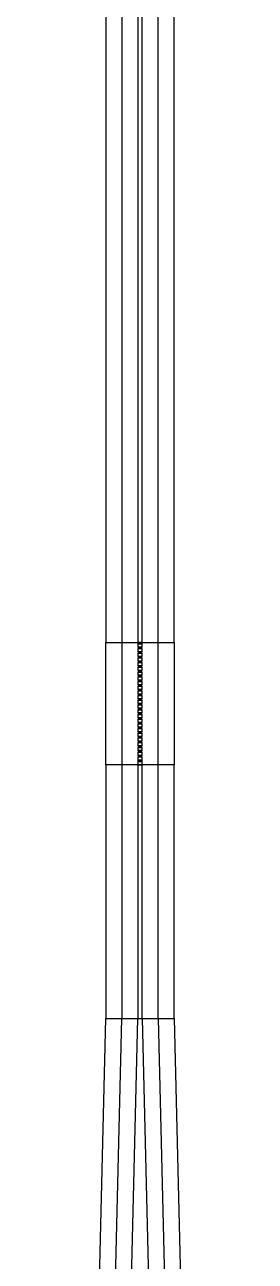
# Model space of a CAD drawing. Extents: x -11 to 251, y -478 to 442.
# Drawn here: x -10.8 to 10.8, y -132.6 to -17.6 of the extents above; entities that cross this region are included whole.
import ezdxf

# ---------------------------------------------------------------- set-up
doc = ezdxf.new("R2010")
doc.units = 0

msp = doc.modelspace()

# ---------------------------------------------------------------- linework, layer by layer
at = {"layer": 'HBSiProtectLayer'}
for points in [[(-1.6865, -110), (1.6865, -110), (1.6865, 110), (-1.6865, 110)], [(1.6865, -110), (9.254, -421), (9.254, -440.987), (-9.254, -440.987), (-9.254, -421), (-1.6865, -110)]]:
    msp.add_lwpolyline(points, close=True, dxfattribs=at)
at = {"layer": 'NegLayer'}
for points in [[(-3.1865, -75), (3.1865, -75), (3.1865, 75), (-3.1865, 75)], [(-3.1865, -75), (3.1865, -75), (3.1865, -86.388), (-3.1865, -86.388)], [(-3.1865, -110), (3.1865, -110), (3.1865, -86.388), (-3.1865, -86.388)], [(3.1865, -110), (10.754, -421), (10.754, -442.487), (-10.754, -442.487), (-10.754, -421), (-3.1865, -110)]]:
    msp.add_lwpolyline(points, close=True, dxfattribs=at)
at = {"layer": 'SiLayer'}
for points in [[(-0.1865, -75), (0.1865, -75), (0.1865, 75), (-0.1865, 75)], [(-0.1883, -75.876), (0.1883, -75.876), (0.1883, -75.5694), (-0.1883, -75.5694)], [(-0.1865, -75.1314), (0.1865, -75.1314), (0.1865, -75), (-0.1865, -75)], [(-0.1865, -75.438), (0.1865, -75.438), (0.1865, -75.1314), (-0.1865, -75.1314)], [(-0.1827, -75.5694), (0.1827, -75.5694), (0.1827, -75.438), (-0.1827, -75.438)], [(-0.1791, -76.0074), (0.1791, -76.0074), (0.1791, -75.876), (-0.1791, -75.876)], [(-0.1944, -77.19), (0.1944, -77.19), (0.1944, -76.8834), (-0.1944, -76.8834)], [(-0.1923, -76.752), (0.1923, -76.752), (0.1923, -76.4454), (-0.1923, -76.4454)], [(-0.1902, -76.314), (0.1902, -76.314), (0.1902, -76.0074), (-0.1902, -76.0074)], [(-0.1756, -76.4454), (0.1756, -76.4454), (0.1756, -76.314), (-0.1756, -76.314)], [(-0.1722, -76.8834), (0.1722, -76.8834), (0.1722, -76.752), (-0.1722, -76.752)], [(-0.2015, -78.504), (0.2015, -78.504), (0.2015, -78.1974), (-0.2015, -78.1974)], [(-0.199, -78.066), (0.199, -78.066), (0.199, -77.7594), (-0.199, -77.7594)], [(-0.1967, -77.628), (0.1967, -77.628), (0.1967, -77.3214), (-0.1967, -77.3214)], [(-0.1689, -77.3214), (0.1689, -77.3214), (0.1689, -77.19), (-0.1689, -77.19)], [(-0.1657, -77.7594), (0.1657, -77.7594), (0.1657, -77.628), (-0.1657, -77.628)], [(-0.1626, -78.1974), (0.1626, -78.1974), (0.1626, -78.066), (-0.1626, -78.066)], [(-0.2065, -79.38), (0.2065, -79.38), (0.2065, -79.0734), (-0.2065, -79.0734)], [(-0.2039, -78.942), (0.2039, -78.942), (0.2039, -78.6354), (-0.2039, -78.6354)], [(-0.1595, -78.6354), (0.1595, -78.6354), (0.1595, -78.504), (-0.1595, -78.504)], [(-0.1565, -79.0734), (0.1565, -79.0734), (0.1565, -78.942), (-0.1565, -78.942)], [(-0.2065, -79.818), (0.2065, -79.818), (0.2065, -79.5114), (-0.2065, -79.5114)], [(-0.2065, -80.256), (0.2065, -80.256), (0.2065, -79.9494), (-0.2065, -79.9494)], [(-0.2065, -80.694), (0.2065, -80.694), (0.2065, -80.3874), (-0.2065, -80.3874)], [(-0.1565, -79.5114), (0.1565, -79.5114), (0.1565, -79.38), (-0.1565, -79.38)], [(-0.1565, -79.9494), (0.1565, -79.9494), (0.1565, -79.818), (-0.1565, -79.818)], [(-0.1565, -80.3874), (0.1565, -80.3874), (0.1565, -80.256), (-0.1565, -80.256)], [(-0.2065, -81.132), (0.2065, -81.132), (0.2065, -80.8254), (-0.2065, -80.8254)], [(-0.2065, -81.57), (0.2065, -81.57), (0.2065, -81.2634), (-0.2065, -81.2634)], [(-0.1565, -80.8254), (0.1565, -80.8254), (0.1565, -80.694), (-0.1565, -80.694)], [(-0.1565, -81.2634), (0.1565, -81.2634), (0.1565, -81.132), (-0.1565, -81.132)], [(-0.1565, -81.7014), (0.1565, -81.7014), (0.1565, -81.57), (-0.1565, -81.57)], [(-0.2065, -82.008), (0.2065, -82.008), (0.2065, -81.7014), (-0.2065, -81.7014)], [(-0.2065, -82.446), (0.2065, -82.446), (0.2065, -82.1394), (-0.2065, -82.1394)], [(-0.2039, -82.884), (0.2039, -82.884), (0.2039, -82.5774), (-0.2039, -82.5774)], [(-0.1595, -82.5774), (0.1595, -82.5774), (0.1595, -82.446), (-0.1595, -82.446)], [(-0.1565, -82.1394), (0.1565, -82.1394), (0.1565, -82.008), (-0.1565, -82.008)], [(-0.2015, -83.322), (0.2015, -83.322), (0.2015, -83.0154), (-0.2015, -83.0154)], [(-0.199, -83.76), (0.199, -83.76), (0.199, -83.4534), (-0.199, -83.4534)], [(-0.1967, -84.198), (0.1967, -84.198), (0.1967, -83.8914), (-0.1967, -83.8914)], [(-0.1689, -83.8914), (0.1689, -83.8914), (0.1689, -83.76), (-0.1689, -83.76)], [(-0.1657, -83.4534), (0.1657, -83.4534), (0.1657, -83.322), (-0.1657, -83.322)], [(-0.1626, -83.0154), (0.1626, -83.0154), (0.1626, -82.884), (-0.1626, -82.884)], [(-0.1944, -84.636), (0.1944, -84.636), (0.1944, -84.3294), (-0.1944, -84.3294)], [(-0.1923, -85.074), (0.1923, -85.074), (0.1923, -84.7674), (-0.1923, -84.7674)], [(-0.1791, -85.2054), (0.1791, -85.2054), (0.1791, -85.074), (-0.1791, -85.074)], [(-0.1756, -84.7674), (0.1756, -84.7674), (0.1756, -84.636), (-0.1756, -84.636)], [(-0.1722, -84.3294), (0.1722, -84.3294), (0.1722, -84.198), (-0.1722, -84.198)], [(-0.1902, -85.512), (0.1902, -85.512), (0.1902, -85.2054), (-0.1902, -85.2054)], [(-0.1883, -85.95), (0.1883, -85.95), (0.1883, -85.6434), (-0.1883, -85.6434)], [(-0.1865, -86.0814), (0.1865, -86.0814), (0.1865, -85.95), (-0.1865, -85.95)], [(-0.1865, -86.388), (0.1865, -86.388), (0.1865, -86.0814), (-0.1865, -86.0814)], [(-0.1827, -85.6434), (0.1827, -85.6434), (0.1827, -85.512), (-0.1827, -85.512)], [(-0.1865, -110), (0.1865, -110), (0.1865, -86.388), (-0.1865, -86.388)], [(0.1865, -110), (7.754, -421), (7.754, -439.487), (-7.754, -439.487), (-7.754, -421), (-0.1865, -110)]]:
    msp.add_lwpolyline(points, close=True, dxfattribs=at)

doc.saveas('drawing.dxf')
